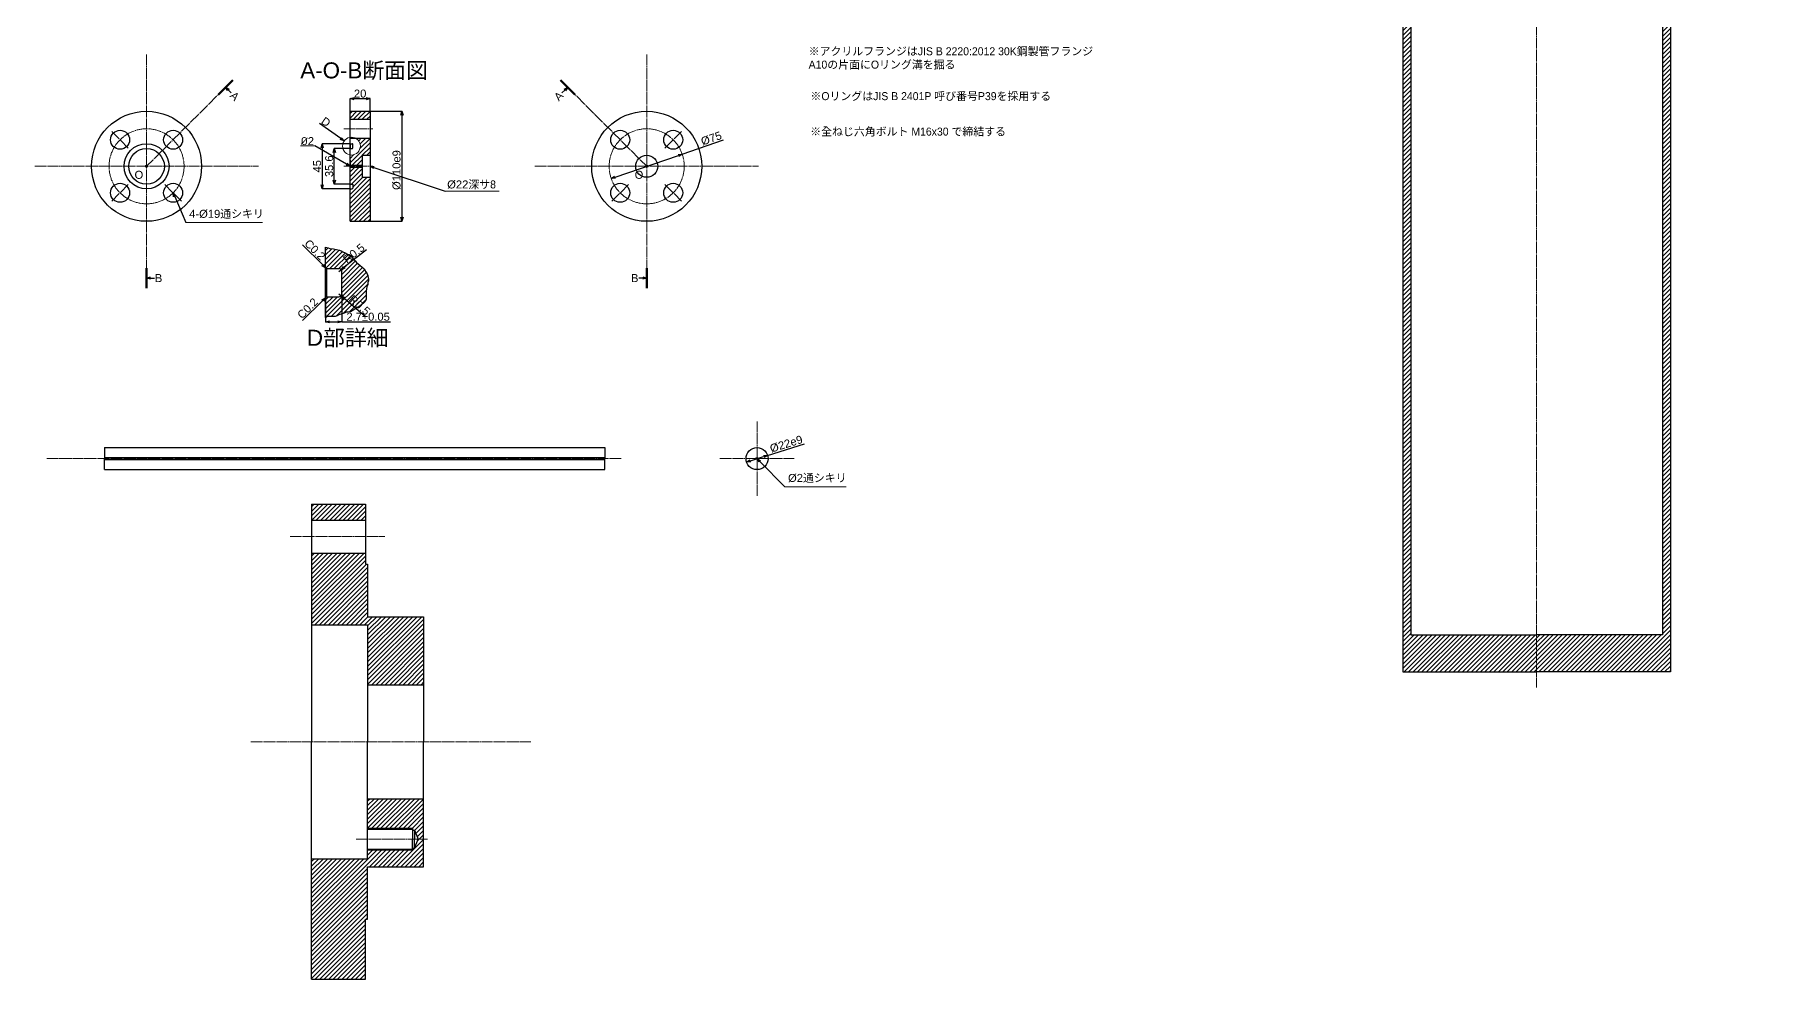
# Model space of a CAD drawing. Header units: millimetres. Extents: x -101 to 1677, y -1075 to 773.
# Drawn here: x -62 to 1677, y -1075 to -130 of the extents above; entities that cross this region are included whole.
import ezdxf

# ---------------------------------------------------------------- set-up
doc = ezdxf.new("R2010")
doc.units = ezdxf.units.MM
doc.linetypes.add('JIS_08_11', pattern=[12.8, 11, -0.6, 0.6, -0.6])
for name, color, linetype, lineweight in [('ACR Hatch', 7, 'Continuous', 13), ('ACR_BODY OUTER', 7, 'Continuous', 30), ('ACR_CENTER', 2, 'JIS_08_11', 13), ('ACR_Dim', 7, 'Continuous', 13), ('CHAN BODY OUTER', 7, 'Continuous', 30), ('CHAN Center', 2, 'JIS_08_11', 13), ('CHAN Dim', 7, 'Continuous', 13), ('Cster BODY OUTER', 7, 'Continuous', 30), ('Cster Center', 2, 'JIS_08_11', 13), ('Cster Hatch', 7, 'Continuous', 13), ('micel', 7, 'Continuous', 60), ('SUS_BODY OUTER', 7, 'Continuous', 30), ('SUS_Dim', 7, 'Continuous', 13), ('UPFlange BODY inner', 7, 'Continuous', 13), ('UPFlange BODY OUTER', 7, 'Continuous', 30), ('UPFlange Center', 2, 'JIS_08_11', 13), ('UPFlange Hatch', 7, 'Continuous', 13)]:
    doc.layers.add(name, color=color, linetype=linetype, lineweight=lineweight)
doc.styles.add('JIS Mechanical', font='arial.ttf', dxfattribs={"height": 8})
doc.styles.get("Standard").update_dxf_attribs({"font": 'arial.ttf'})
doc.dimstyles.new('JIS Mechanical', dxfattribs={"dimtxt": 8, "dimasz": 4, "dimexe": 0.18, "dimexo": 0, "dimgap": 1, "dimtad": 1, "dimdec": 4, "dimdsep": 46, "dimtxsty": 'Standard', "dimblk": 'OPEN30', "dimcen": 0.09, "dimadec": 0, "dimazin": 2, "dimtfac": 1, "dimtdec": 4, "dimtmove": 0, "dimatfit": 3, "dimfxl": 1, "dimtolj": 1, "dimtzin": 0, "dimarcsym": 0})
doc.dimstyles.new('JIS Mechanical ONE ARROW', dxfattribs={"dimtxt": 8, "dimasz": 4, "dimexe": 0, "dimexo": 0, "dimgap": 1, "dimtad": 1, "dimdec": 4, "dimzin": 0, "dimdsep": 46, "dimtxsty": 'Standard', "dimblk": 'OPEN30', "dimcen": 0.09, "dimsd2": 1, "dimadec": 0, "dimazin": 0, "dimtfac": 1, "dimtdec": 4, "dimtofl": 0, "dimtmove": 0, "dimatfit": 3, "dimfxl": 1, "dimtolj": 1, "dimtzin": 0, "dimarcsym": 0})
doc.dimstyles.new('JIS Mechanical ONE ARROW micel', dxfattribs={"dimtxt": 8, "dimasz": 4, "dimexe": 0, "dimexo": 0, "dimgap": 1, "dimtad": 0, "dimdec": 4, "dimzin": 0, "dimdsep": 46, "dimtxsty": 'Standard', "dimblk": 'OPEN30', "dimcen": 0.09, "dimsd2": 1, "dimadec": 0, "dimazin": 0, "dimtfac": 1, "dimtdec": 4, "dimtofl": 0, "dimtmove": 0, "dimatfit": 3, "dimfxl": 1, "dimtolj": 1, "dimtzin": 0, "dimarcsym": 0})

# ---------------------------------------------------------------- blocks, each defined once
blk = doc.blocks.new('_Open30')
at = {"color": 0, "linetype": 'ByBlock', "lineweight": -2}
for p, q in [((-1, 0.27), (0, 0)), ((0, 0), (-1, -0.27)), ((0, 0), (-1, 0))]:
    blk.add_line(p, q, dxfattribs=at)
blk = doc.blocks.new('*D8')
at = {"layer": 'ACR_Dim', "color": 0, "lineweight": -2, "transparency": 16777216}
for p, q in [((253.6, -243.9), (237.5, -243.9)), ((237.7, -275.5), (237.7, -247.9)), ((253.6, -279.5), (237.5, -279.5))]:
    blk.add_line(p, q, dxfattribs=at)
at = {"layer": 'Defpoints', "color": 0, "transparency": 16777216}
for p in [(237.7, -243.9), (253.6, -243.9), (253.6, -279.5)]:
    blk.add_point(p, dxfattribs=at)
at = {"layer": 'ACR_Dim', "color": 0, "lineweight": -2, "transparency": 16777216, "xscale": 4, "yscale": 4, "zscale": 4}
for p, rotation in [((237.7, -243.9), 90), ((237.7, -279.5), 270)]:
    blk.add_blockref('_Open30', p, dxfattribs=dict(at, rotation=rotation))
at = {"layer": 'ACR_Dim', "color": 0, "transparency": 16777216, "insert": (232.6, -261.7), "char_height": 8, "attachment_point": 5, "rotation": 90}
blk.add_mtext('\\A1;35.6', dxfattribs=at)
blk = doc.blocks.new('*D9')
at = {"layer": 'ACR_Dim', "color": 0, "lineweight": -2, "transparency": 16777216}
for p, q in [((253.6, -239.2), (225.4, -239.2)), ((225.6, -243.2), (225.6, -280.2)), ((253.6, -284.2), (225.4, -284.2))]:
    blk.add_line(p, q, dxfattribs=at)
at = {"layer": 'Defpoints', "color": 0, "transparency": 16777216}
for p in [(253.6, -239.2), (225.6, -284.2), (253.6, -284.2)]:
    blk.add_point(p, dxfattribs=at)
at = {"layer": 'ACR_Dim', "color": 0, "lineweight": -2, "transparency": 16777216, "xscale": 4, "yscale": 4, "zscale": 4}
for p, rotation in [((225.6, -239.2), 90), ((225.6, -284.2), 270)]:
    blk.add_blockref('_Open30', p, dxfattribs=dict(at, rotation=rotation))
at = {"layer": 'ACR_Dim', "color": 0, "transparency": 16777216, "insert": (220.5, -261.7), "char_height": 8, "attachment_point": 5, "rotation": 90}
blk.add_mtext('\\A1;45', dxfattribs=at)
blk = doc.blocks.new('*D11')
at = {"layer": 'ACR_Dim', "color": 0, "lineweight": -2, "transparency": 16777216}
for p, q in [((273.5, -206.7), (305.5, -206.7)), ((305.3, -210.7), (305.3, -312.7)), ((273.5, -316.7), (305.5, -316.7))]:
    blk.add_line(p, q, dxfattribs=at)
at = {"layer": 'Defpoints', "color": 0, "transparency": 16777216}
for p in [(273.5, -206.7), (273.5, -316.7), (305.3, -316.7)]:
    blk.add_point(p, dxfattribs=at)
at = {"layer": 'ACR_Dim', "color": 0, "lineweight": -2, "transparency": 16777216, "xscale": 4, "yscale": 4, "zscale": 4}
for p, rotation in [((305.3, -206.7), 90), ((305.3, -316.7), 270)]:
    blk.add_blockref('_Open30', p, dxfattribs=dict(at, rotation=rotation))
at = {"layer": 'ACR_Dim', "color": 0, "transparency": 16777216, "insert": (300, -265.5), "char_height": 8, "attachment_point": 5, "rotation": 90}
blk.add_mtext('\\A1;%%C110e9', dxfattribs=at)
blk = doc.blocks.new('*D19')
at = {"layer": 'ACR_Dim', "color": 0, "lineweight": -2, "transparency": 16777216}
for p, q in [((269.9, -345.3), (247.6, -362.7)), ((242.1, -367), (244.5, -365.2))]:
    blk.add_line(p, q, dxfattribs=at)
at = {"layer": 'Defpoints', "color": 0, "transparency": 16777216}
for p in [(242.1, -367), (244.5, -365.2)]:
    blk.add_point(p, dxfattribs=at)
at = {"layer": 'ACR_Dim', "color": 0, "lineweight": -2, "transparency": 16777216, "xscale": 4, "yscale": 4, "zscale": 4, "rotation": 218.1185814894565}
blk.add_blockref('_Open30', (244.5, -365.2), dxfattribs=at)
at = {"layer": 'ACR_Dim', "color": 0, "transparency": 16777216, "insert": (257.2, -348.8), "char_height": 8, "attachment_point": 5, "rotation": 38.1186}
blk.add_mtext('\\A1;R0.5', dxfattribs=at)
blk = doc.blocks.new('*D20')
at = {"layer": 'ACR_Dim', "color": 0, "lineweight": -2, "transparency": 16777216}
for p, q in [((242.1, -389.2), (244.4, -391.2)), ((268.8, -412.4), (247.4, -393.8))]:
    blk.add_line(p, q, dxfattribs=at)
at = {"layer": 'Defpoints', "color": 0, "transparency": 16777216}
for p in [(242.1, -389.2), (244.4, -391.2)]:
    blk.add_point(p, dxfattribs=at)
at = {"layer": 'ACR_Dim', "color": 0, "lineweight": -2, "transparency": 16777216, "xscale": 4, "yscale": 4, "zscale": 4, "rotation": 138.9950629943328}
blk.add_blockref('_Open30', (244.4, -391.2), dxfattribs=at)
at = {"layer": 'ACR_Dim', "color": 0, "transparency": 16777216, "insert": (262.9, -400.6), "char_height": 8, "attachment_point": 5, "rotation": 318.9951}
blk.add_mtext('\\A1;R0.5', dxfattribs=at)
blk = doc.blocks.new('*D21')
at = {"layer": 'ACR_Dim', "color": 0, "lineweight": -2, "transparency": 16777216}
blk.add_line((226.1, -360.4), (206, -340.2), dxfattribs=at)
at = {"layer": 'Defpoints', "color": 0, "transparency": 16777216}
for p in [(228.9, -363.2), (229.8, -364), (229.8, -364)]:
    blk.add_point(p, dxfattribs=at)
at = {"layer": 'ACR_Dim', "color": 0, "lineweight": -2, "transparency": 16777216, "xscale": 4, "yscale": 4, "zscale": 4, "rotation": 314.9999999999981}
blk.add_blockref('_Open30', (228.9, -363.2), dxfattribs=at)
at = {"layer": 'ACR_Dim', "color": 0, "transparency": 16777216, "insert": (218.3, -345.3), "char_height": 8, "attachment_point": 5, "rotation": 315}
blk.add_mtext('\\A1;C0.2', dxfattribs=at)
blk = doc.blocks.new('*D22')
at = {"layer": 'ACR_Dim', "color": 0, "lineweight": -2, "transparency": 16777216}
blk.add_line((226.1, -395.9), (206, -416), dxfattribs=at)
at = {"layer": 'Defpoints', "color": 0, "transparency": 16777216}
for p in [(228.9, -393.1), (229.8, -392.2), (229.8, -392.2)]:
    blk.add_point(p, dxfattribs=at)
at = {"layer": 'ACR_Dim', "color": 0, "lineweight": -2, "transparency": 16777216, "xscale": 4, "yscale": 4, "zscale": 4, "rotation": 45.00000000000192}
blk.add_blockref('_Open30', (228.9, -393.1), dxfattribs=at)
at = {"layer": 'ACR_Dim', "color": 0, "transparency": 16777216, "insert": (211, -403.8), "char_height": 8, "attachment_point": 5, "rotation": 45}
blk.add_mtext('\\A1;C0.2', dxfattribs=at)
blk = doc.blocks.new('*D23')
at = {"layer": 'ACR_Dim', "color": 0, "lineweight": -2, "transparency": 16777216}
for p, q in [((244.3, -234), (222.9, -219)), ((247.5, -236.4), (247.5, -236.4)), ((251.2, -239), (251.2, -238.9))]:
    blk.add_line(p, q, dxfattribs=at)
at = {"layer": 'Defpoints', "color": 0, "transparency": 16777216}
for p in [(247.5, -236.4), (251.2, -238.9), (251.2, -239)]:
    blk.add_point(p, dxfattribs=at)
at = {"layer": 'ACR_Dim', "color": 0, "lineweight": -2, "transparency": 16777216, "xscale": 4, "yscale": 4, "zscale": 4, "rotation": 324.8023336341653}
blk.add_blockref('_Open30', (247.5, -236.4), dxfattribs=at)
at = {"layer": 'ACR_Dim', "color": 0, "transparency": 16777216, "insert": (229.3, -217.4), "char_height": 8, "attachment_point": 5, "rotation": 324.8023}
blk.add_mtext('\\A1;D', dxfattribs=at)
blk = doc.blocks.new('*D24')
at = {"layer": 'ACR_Dim', "color": 0, "lineweight": -2, "transparency": 16777216}
for p, q in [((228.9, -376.3), (228.9, -417.5)), ((245.1, -389.2), (245.1, -417.5)), ((232.9, -417.3), (241.1, -417.3)), ((245.1, -417.3), (293.8, -417.3))]:
    blk.add_line(p, q, dxfattribs=at)
at = {"layer": 'Defpoints', "color": 0, "transparency": 16777216}
for p in [(228.9, -376.3), (245.1, -389.2), (245.1, -417.3)]:
    blk.add_point(p, dxfattribs=at)
at = {"layer": 'ACR_Dim', "color": 0, "lineweight": -2, "transparency": 16777216, "xscale": 4, "yscale": 4, "zscale": 4, "rotation": 180}
blk.add_blockref('_Open30', (228.9, -417.3), dxfattribs=at)
at = {"layer": 'ACR_Dim', "color": 0, "lineweight": -2, "transparency": 16777216, "xscale": 4, "yscale": 4, "zscale": 4}
blk.add_blockref('_Open30', (245.1, -417.3), dxfattribs=at)
at = {"layer": 'ACR_Dim', "color": 0, "transparency": 16777216, "insert": (271.5, -412.2), "char_height": 8, "attachment_point": 5}
blk.add_mtext('\\A1;2.7%%P0.05', dxfattribs=at)
blk = doc.blocks.new('*D25')
at = {"layer": 'ACR_Dim', "color": 0, "lineweight": -2, "transparency": 16777216}
for p, q in [((253.5, -206.7), (253.5, -194)), ((257.5, -194.1), (269.5, -194.1)), ((273.5, -206.7), (273.5, -194))]:
    blk.add_line(p, q, dxfattribs=at)
at = {"layer": 'Defpoints', "color": 0, "transparency": 16777216}
for p in [(253.5, -206.7), (273.5, -194.1), (273.5, -206.7)]:
    blk.add_point(p, dxfattribs=at)
at = {"layer": 'ACR_Dim', "color": 0, "lineweight": -2, "transparency": 16777216, "xscale": 4, "yscale": 4, "zscale": 4, "rotation": 180}
blk.add_blockref('_Open30', (253.5, -194.1), dxfattribs=at)
at = {"layer": 'ACR_Dim', "color": 0, "lineweight": -2, "transparency": 16777216, "xscale": 4, "yscale": 4, "zscale": 4}
blk.add_blockref('_Open30', (273.5, -194.1), dxfattribs=at)
at = {"layer": 'ACR_Dim', "color": 0, "transparency": 16777216, "insert": (263.5, -189.1), "char_height": 8, "attachment_point": 5}
blk.add_mtext('\\A1;20', dxfattribs=at)
blk = doc.blocks.new('*D31')
at = {"layer": 'ACR_Dim', "color": 0, "lineweight": -2, "transparency": 16777216}
for p, q in [((585.5, -249.6), (626.9, -235.3)), ((518.3, -272.6), (581.7, -250.9)), ((585.5, -249.6), (585.4, -249.4)), ((514.5, -273.9), (514.5, -273.8))]:
    blk.add_line(p, q, dxfattribs=at)
at = {"layer": 'Defpoints', "color": 0, "transparency": 16777216}
for p in [(585.5, -249.6), (585.5, -249.6), (514.5, -273.9)]:
    blk.add_point(p, dxfattribs=at)
at = {"layer": 'ACR_Dim', "color": 0, "lineweight": -2, "transparency": 16777216, "xscale": 4, "yscale": 4, "zscale": 4}
for p, rotation in [((585.5, -249.6), 18.95257292677258), ((514.5, -273.9), 198.9525729267725)]:
    blk.add_blockref('_Open30', p, dxfattribs=dict(at, rotation=rotation))
at = {"layer": 'ACR_Dim', "color": 0, "transparency": 16777216, "insert": (614.6, -233.9), "char_height": 8, "attachment_point": 5, "rotation": 18.9526}
blk.add_mtext('\\A1;%%C75', dxfattribs=at)
blk = doc.blocks.new('*D33')
at = {"layer": 'ACR_Dim', "color": 0, "lineweight": -2, "transparency": 16777216}
blk.add_line((78.1, -291.9), (89.3, -318), dxfattribs=at)
at = {"layer": 'Defpoints', "color": 0, "transparency": 16777216}
for p in [(76.5, -288.3), (82, -301.1), (82, -301.1)]:
    blk.add_point(p, dxfattribs=at)
at = {"layer": 'ACR_Dim', "color": 0, "lineweight": -2, "transparency": 16777216, "xscale": 4, "yscale": 4, "zscale": 4, "rotation": 113.2837966978065}
blk.add_blockref('_Open30', (76.5, -288.3), dxfattribs=at)
blk = doc.blocks.new('*D37')
at = {"layer": 'ACR_Dim', "color": 0, "lineweight": -2, "transparency": 16777216}
blk.add_line((277.3, -263), (348.5, -286.5), dxfattribs=at)
at = {"layer": 'Defpoints', "color": 0, "transparency": 16777216}
for p in [(273.5, -261.7), (342.8, -284.6), (342.8, -284.6)]:
    blk.add_point(p, dxfattribs=at)
at = {"layer": 'ACR_Dim', "color": 0, "lineweight": -2, "transparency": 16777216, "xscale": 4, "yscale": 4, "zscale": 4, "rotation": 161.7215137252378}
blk.add_blockref('_Open30', (273.5, -261.7), dxfattribs=at)
blk = doc.blocks.new('*D38')
at = {"layer": 'ACR_Dim', "color": 0, "lineweight": -2, "transparency": 16777216}
blk.add_line((131.8, -185.6), (134.7, -188.4), dxfattribs=at)
at = {"layer": 'Defpoints', "color": 0, "transparency": 16777216}
for p in [(127.6, -181.3), (127.6, -181.3), (129, -182.7)]:
    blk.add_point(p, dxfattribs=at)
at = {"layer": 'ACR_Dim', "color": 0, "lineweight": -2, "transparency": 16777216, "xscale": 4, "yscale": 4, "zscale": 4, "rotation": 134.9999999999991}
blk.add_blockref('_Open30', (129, -182.7), dxfattribs=at)
at = {"layer": 'ACR_Dim', "color": 0, "transparency": 16777216, "insert": (138, -191.7), "char_height": 8, "attachment_point": 5, "rotation": 315}
blk.add_mtext('\\A1;A', dxfattribs=at)
blk = doc.blocks.new('*D39')
at = {"layer": 'ACR_Dim', "color": 0, "lineweight": -2, "transparency": 16777216}
blk.add_line((54, -373.5), (58, -373.5), dxfattribs=at)
at = {"layer": 'Defpoints', "color": 0, "transparency": 16777216}
for p in [(47.2, -373.5), (47.2, -373.5), (50, -373.5)]:
    blk.add_point(p, dxfattribs=at)
at = {"layer": 'ACR_Dim', "color": 0, "lineweight": -2, "transparency": 16777216, "xscale": 4, "yscale": 4, "zscale": 4, "rotation": 180}
blk.add_blockref('_Open30', (50, -373.5), dxfattribs=at)
at = {"layer": 'ACR_Dim', "color": 0, "transparency": 16777216, "insert": (62, -373.5), "char_height": 8, "attachment_point": 5}
blk.add_mtext('\\A1;B', dxfattribs=at)
blk = doc.blocks.new('*D40')
at = {"layer": 'ACR_Dim', "color": 0, "lineweight": -2, "transparency": 16777216}
blk.add_line((468.2, -185.6), (465.3, -188.4), dxfattribs=at)
at = {"layer": 'Defpoints', "color": 0, "transparency": 16777216}
for p in [(471, -182.7), (472.4, -181.3), (472.4, -181.3)]:
    blk.add_point(p, dxfattribs=at)
at = {"layer": 'ACR_Dim', "color": 0, "lineweight": -2, "transparency": 16777216, "xscale": 4, "yscale": 4, "zscale": 4, "rotation": 45.00000000000056}
blk.add_blockref('_Open30', (471, -182.7), dxfattribs=at)
at = {"layer": 'ACR_Dim', "color": 0, "transparency": 16777216, "insert": (462, -191.7), "char_height": 8, "attachment_point": 5, "rotation": 45}
blk.add_mtext('\\A1;A', dxfattribs=at)
blk = doc.blocks.new('*D41')
at = {"layer": 'ACR_Dim', "color": 0, "lineweight": -2, "transparency": 16777216}
blk.add_line((546, -373.5), (542, -373.5), dxfattribs=at)
at = {"layer": 'Defpoints', "color": 0, "transparency": 16777216}
for p in [(550, -373.5), (552.8, -373.5), (552.8, -373.5)]:
    blk.add_point(p, dxfattribs=at)
at = {"layer": 'ACR_Dim', "color": 0, "lineweight": -2, "transparency": 16777216, "xscale": 4, "yscale": 4, "zscale": 4}
blk.add_blockref('_Open30', (550, -373.5), dxfattribs=at)
at = {"layer": 'ACR_Dim', "color": 0, "transparency": 16777216, "insert": (538, -373.5), "char_height": 8, "attachment_point": 5}
blk.add_mtext('\\A1;B', dxfattribs=at)
blk = doc.blocks.new('*D44')
at = {"layer": 'CHAN Dim', "color": 0, "lineweight": -2, "transparency": 16777216}
for p, q in [((653.6, -556.1), (666.9, -552)), ((670.8, -550.8), (670.7, -550.6)), ((670.8, -550.8), (707.6, -539.3)), ((649.8, -557.3), (649.7, -557.1))]:
    blk.add_line(p, q, dxfattribs=at)
at = {"layer": 'Defpoints', "color": 0, "transparency": 16777216}
for p in [(670.8, -550.8), (670.8, -550.8), (649.8, -557.3)]:
    blk.add_point(p, dxfattribs=at)
at = {"layer": 'CHAN Dim', "color": 0, "lineweight": -2, "transparency": 16777216, "xscale": 4, "yscale": 4, "zscale": 4}
for p, rotation in [((649.8, -557.3), 197.2801032596638), ((670.8, -550.8), 17.28010325966379)]:
    blk.add_blockref('_Open30', p, dxfattribs=dict(at, rotation=rotation))
at = {"layer": 'CHAN Dim', "color": 0, "transparency": 16777216, "insert": (689.5, -539.4), "char_height": 8, "attachment_point": 5, "rotation": 17.2801}
blk.add_mtext('\\A1;%%C22e9', dxfattribs=at)
blk = doc.blocks.new('*D45')
at = {"layer": 'Defpoints', "color": 0, "transparency": 16777216}
for p in [(660.3, -554), (677.2, -571.2), (677.2, -571.2)]:
    blk.add_point(p, dxfattribs=at)
at = {"layer": 'SUS_Dim', "color": 0, "lineweight": -2, "transparency": 16777216}
blk.add_line((663.1, -556.9), (688, -582.1), dxfattribs=at)
at = {"layer": 'SUS_Dim', "color": 0, "lineweight": -2, "transparency": 16777216, "xscale": 4, "yscale": 4, "zscale": 4, "rotation": 134.6656930719425}
blk.add_blockref('_Open30', (660.3, -554), dxfattribs=at)
blk = doc.blocks.new('*D50')
at = {"layer": 'Defpoints', "color": 0, "transparency": 16777216}
for p in [(234.4, -250.7), (234.4, -250.7), (253.5, -261.7)]:
    blk.add_point(p, dxfattribs=at)
at = {"layer": 'SUS_Dim', "color": 0, "lineweight": -2, "transparency": 16777216}
blk.add_line((250, -259.7), (218.2, -241.4), dxfattribs=at)
at = {"layer": 'SUS_Dim', "color": 0, "lineweight": -2, "transparency": 16777216, "xscale": 4, "yscale": 4, "zscale": 4, "rotation": 329.9999999999999}
blk.add_blockref('_Open30', (253.5, -261.7), dxfattribs=at)

msp = doc.modelspace()

# ---------------------------------------------------------------- hatches: boundary and pattern name
at = {"layer": 'ACR Hatch'}
h = msp.add_hatch(dxfattribs=at)
h.set_pattern_fill('ANSI31', color=256)
h.paths.add_polyline_path([(273.47732, -214.7464), (273.47732, -206.7464), (253.47732, -206.7464), (253.47732, -214.7464)])
h = msp.add_hatch(dxfattribs=at)
h.set_pattern_fill('ANSI31', color=256)
h.paths.add_polyline_path([(271.90595, -374.65402), (271.47986, -372.95054), (271.05378, -371.03415), (270.41465, -369.11776), (269.13639, -367.20134), (267.43205, -364.43321), (265.08858, -362.30388), (263.38424, -360.81334), (261.67986, -359.32283), (259.97552, -358.04521), (258.48422, -356.34176), (256.99292, -354.63828), (255.50162, -352.93483), (254.22336, -351.23135), (252.51902, -349.95376), (250.81468, -349.5279), (248.47121, -348.25031), (246.34078, -347.18563), (244.63644, -346.33389), (242.9321, -345.69509), (239.9495, -345.05629), (236.75386, -344.4175), (233.13209, -343.7787), (231.42775, -343.35284), (228.9367, -342.73038), (228.9367, -363.19062), (229.7827, -364.03662), (242.1367, -364.03662, -0.4142135624), (245.1367, -367.03662), (245.1367, -389.23662, -0.4142135624), (242.1367, -392.23662), (229.7827, -392.23662), (228.9367, -393.08262), (228.9367, -413.07209), (229.29732, -412.98197), (231.00166, -411.91732), (238.67124, -411.91732), (240.58863, -411.27852), (242.29297, -410.42678), (247.406, -408.51039), (249.53642, -407.65865), (251.24076, -407.44571), (253.79728, -407.2328), (256.35379, -405.9552), (258.05813, -404.67758), (259.97552, -403.39999), (263.38424, -401.27065), (265.30163, -399.99306), (267.00597, -398.50252), (268.49727, -396.79907), (269.56248, -394.66974), (269.56248, -386.57826), (269.98857, -384.23601), (270.20161, -382.10668), (271.05378, -379.97734), (271.26682, -378.06095), (271.90595, -376.35747)])
h.paths.add_polyline_path([(251.29777, -363.93584), (273.01724, -346.89423), (262.84078, -333.92437), (241.12131, -350.96599)], flags=9)
h.paths.add_polyline_path([(246.91041, -397.64803), (267.74418, -415.76171), (278.56083, -403.32075), (257.72705, -385.20707)], flags=9)
at = {"layer": 'CHAN Dim'}
h = msp.add_hatch(dxfattribs=at)
h.set_pattern_fill('ANSI31', color=256)
h.paths.add_polyline_path([(265.47732, -250.7464), (273.47732, -250.7464), (273.47732, -233.7464), (259.12485, -233.7464, -0.2724427947), (263.71487, -241.54496, -0.4583330435), (253.47732, -250.3671), (253.47732, -260.7464), (265.47732, -260.7464)])
h.paths.add_polyline_path([(273.47732, -272.7464), (265.47732, -272.7464), (265.47732, -262.7464), (253.47732, -262.7464), (253.47732, -279.4054), (253.61832, -279.5464), (255.67732, -279.5464, -0.4142135624), (256.17732, -280.0464), (256.17732, -283.7464, -0.4142135624), (255.67732, -284.2464), (253.61832, -284.2464), (253.47732, -284.3874), (253.47732, -316.7464), (273.47732, -316.7464)])
at = {"layer": 'Cster Hatch'}
h = msp.add_hatch(dxfattribs=at)
h.set_pattern_fill('ANSI31', color=256)
h.paths.add_polyline_path([(1565.36882, 114.65638), (1617.16882, 114.65638), (1617.16882, 124.65638), (1573.36882, 124.65638), (1573.36882, 138.65638, -0.4142135624), (1613.36882, 178.65638), (1628.16882, 178.65638), (1628.16882, 232.65638), (1617.16882, 232.65638), (1617.16882, 234.65638), (1565.36882, 234.65638)])
h.paths.add_polyline_path([(1661.16882, 178.65638), (1677.16882, 178.65638), (1677.16882, 232.65638), (1661.16882, 232.65638)])
h.paths.add_polyline_path([(1617.16882, 24.65638), (1617.16882, 34.65638), (1565.36882, 34.65638), (1565.36882, -730.34362), (1439.66882, -730.34362), (1439.66882, -767.34362), (1573.36882, -767.34362), (1573.36882, 24.65638)])
h = msp.add_hatch(dxfattribs=at)
h.set_pattern_fill('ANSI31', color=256)
h.paths.add_polyline_path([(1439.66882, -767.34362), (1439.66882, -730.34362), (1313.96882, -730.34362), (1313.96882, 34.65638), (1262.16882, 34.65638), (1262.16882, 24.65638), (1305.96882, 24.65638), (1305.96882, -767.34362)])
at = {"layer": 'UPFlange Hatch'}
h = msp.add_hatch(dxfattribs=at)
h.set_pattern_fill('ANSI31', color=256)
h.paths.add_polyline_path([(270.9368, -962.06522), (326.9368, -962.06522), (326.9368, -934.56522), (321.4009, -934.56522), (317.9368, -943.56522), (315.9368, -943.56522), (315.9368, -945.56522), (270.9368, -945.56522), (270.9368, -954.06522), (214.9368, -954.06522), (214.9368, -1074.56522), (268.9368, -1074.56522), (268.9368, -1014.56522), (270.9368, -1014.56522)])
h.paths.add_polyline_path([(326.9368, -894.06522), (270.9368, -894.06522), (270.9368, -923.56522), (315.9368, -923.56522), (315.9368, -925.56522), (317.9368, -925.56522), (321.4009, -934.56522), (326.9368, -934.56522)])
h.paths.add_polyline_path([(326.9368, -712.06522), (270.9368, -712.06522), (270.9368, -659.56522), (268.9368, -659.56522), (268.9368, -648.56522), (214.9368, -648.56522), (214.9368, -720.06522), (270.9368, -720.06522), (270.9368, -780.06522), (326.9368, -780.06522)])
h.paths.add_polyline_path([(268.9368, -599.56522), (214.9368, -599.56522), (214.9368, -615.56522), (268.9368, -615.56522)])

# ---------------------------------------------------------------- linework, layer by layer
at = {"layer": 'ACR_BODY OUTER'}
for p, q in [((253.47732, -206.7464), (273.47732, -206.7464)), ((253.47732, -316.7464), (253.47732, -206.7464)), ((273.47732, -206.7464), (273.47732, -316.7464)), ((253.47732, -214.7464), (273.47732, -214.7464)), ((253.47732, -233.7464), (273.47732, -233.7464)), ((253.47732, -239.1054), (253.61832, -239.2464)), ((253.61832, -239.2464), (255.67732, -239.2464)), ((253.61832, -239.2464), (253.61832, -243.9464)), ((256.17732, -243.4464), (256.17732, -239.7464)), ((253.47732, -244.0874), (253.61832, -243.9464)), ((253.47732, -260.7464), (265.47732, -260.7464)), ((253.61832, -243.9464), (255.67732, -243.9464)), ((265.47732, -250.7464), (273.47732, -250.7464)), ((265.47732, -250.7464), (265.47732, -272.7464)), ((253.47732, -262.7464), (265.47732, -262.7464)), ((265.47732, -272.7464), (273.47732, -272.7464)), ((253.47732, -279.4054), (253.61832, -279.5464)), ((253.47732, -284.3874), (253.61832, -284.2464)), ((253.61832, -279.5464), (255.67732, -279.5464)), ((253.61832, -284.2464), (253.61832, -279.5464)), ((253.61832, -284.2464), (255.67732, -284.2464)), ((256.17732, -280.0464), (256.17732, -283.7464)), ((253.47732, -316.7464), (273.47732, -316.7464)), ((228.9367, -363.19062), (228.9367, -342.73038)), ((228.9367, -363.19062), (229.7827, -364.03662)), ((228.9367, -393.08262), (228.9367, -363.19062)), ((229.7827, -364.03662), (242.1367, -364.03662)), ((229.7827, -364.03662), (229.7827, -392.23662)), ((245.1367, -389.23662), (245.1367, -367.03662)), ((228.9367, -393.08262), (229.7827, -392.23662)), ((228.9367, -413.07209), (228.9367, -393.08262)), ((229.7827, -392.23662), (242.1367, -392.23662))]:
    msp.add_line(p, q, dxfattribs=at)
msp.add_lwpolyline([(228.9367, -342.73038), (231.42775, -343.35284), (233.13209, -343.7787), (236.75386, -344.4175), (239.9495, -345.05629), (242.9321, -345.69509), (244.63644, -346.33389), (246.34078, -347.18563), (248.47121, -348.25031), (250.81468, -349.5279), (252.51902, -349.95376), (254.22336, -351.23135), (255.50162, -352.93483), (256.99292, -354.63828), (258.48422, -356.34176), (259.97552, -358.04521), (261.67986, -359.32283), (263.38424, -360.81334), (265.08858, -362.30388), (267.43205, -364.43321), (269.13639, -367.20134), (270.41465, -369.11776), (271.05378, -371.03415), (271.47986, -372.95054), (271.90595, -374.65402), (271.90595, -376.35747), (271.26682, -378.06095), (271.05378, -379.97734), (270.20161, -382.10668), (269.98857, -384.23601), (269.56248, -386.57826), (269.56248, -394.66974), (268.49727, -396.79907), (267.00597, -398.50252), (265.30163, -399.99306), (263.38424, -401.27065), (259.97552, -403.39999), (258.05813, -404.67758), (256.35379, -405.9552), (253.79728, -407.2328), (251.24076, -407.44571), (249.53642, -407.65865), (247.406, -408.51039), (242.29297, -410.42678), (240.58863, -411.27852), (238.67124, -411.91732), (231.00166, -411.91732), (229.29732, -412.98197), (228.9367, -413.07209)], dxfattribs=at)
for centre, radius in [((50, -261.7464), 55), ((550, -261.7464), 55), ((23.4835, -235.2299), 9.5), ((76.5165, -235.2299), 9.5), ((523.4835, -235.2299), 9.5), ((576.5165, -235.2299), 9.5), ((50, -261.7464), 22.5), ((50, -261.7464), 17.8), ((50, -261.7464), 1), ((550, -261.7464), 11), ((550, -261.7464), 1), ((23.4835, -288.26291), 9.5), ((76.5165, -288.26291), 9.5), ((523.4835, -288.26291), 9.5), ((576.5165, -288.26291), 9.5)]:
    msp.add_circle(centre, radius, dxfattribs=at)
for centre, radius, start, end in [((255.67732, -239.7464), 0.5, 0, 90), ((255.67732, -243.4464), 0.5, 270, 0), ((255.67732, -280.0464), 0.5, 0, 90), ((255.67732, -283.7464), 0.5, 270, 0), ((242.1367, -367.03662), 3, 0, 90), ((242.1367, -389.23662), 3, 270, 0)]:
    msp.add_arc(centre, radius, start, end, dxfattribs=at)
at = {"layer": 'ACR_CENTER'}
for p, q in [((50, -150), (50, -373.4928)), ((550, -150), (550, -373.4928)), ((129.01664, -182.72976), (50, -261.7464)), ((470.98336, -182.72976), (550, -261.7464)), ((247.17165, -224.2464), (276.3202, -224.2464)), ((31.74326, -243.48966), (15.22373, -226.97013)), ((568.25674, -243.48966), (584.77627, -226.97013)), ((-61.7464, -261.7464), (161.7464, -261.7464)), ((247.17165, -261.7464), (276.3202, -261.7464)), ((438.2536, -261.7464), (661.7464, -261.7464)), ((31.74326, -280.00314), (15.22373, -296.52267)), ((68.25674, -280.00314), (84.77627, -296.52267)), ((531.74326, -280.00314), (515.22373, -296.52267)), ((568.25674, -280.00314), (584.77627, -296.52267))]:
    msp.add_line(p, q, dxfattribs=at)
for centre in [(50, -261.7464), (550, -261.7464)]:
    msp.add_circle(centre, 37.5, dxfattribs=at)
at = {"layer": 'ACR_Dim'}
for p, q in [((348.47931, -286.5197), (402.51735, -286.5197)), ((89.32087, -318.01747), (165.99844, -318.01747))]:
    msp.add_line(p, q, dxfattribs=at)
msp.add_circle((254.79488, -241.54496), 8.91999, dxfattribs=at)
at = {"layer": 'CHAN BODY OUTER'}
for p, q in [((8.00249, -543.03294), (508.00249, -543.03294)), ((8.00249, -543.03294), (8.00249, -554.03294)), ((8.00249, -553.03294), (508.00249, -553.03294)), ((8.00249, -565.03294), (8.00249, -554.03294)), ((8.00249, -555.03294), (508.00249, -555.03294)), ((508.00249, -543.03294), (508.00249, -554.03294)), ((508.00249, -565.03294), (508.00249, -554.03294)), ((8.00249, -565.03294), (508.00249, -565.03294))]:
    msp.add_line(p, q, dxfattribs=at)
for radius in [11, 1]:
    msp.add_circle((660.26386, -554.03294), radius, dxfattribs=at)
at = {"layer": 'CHAN Center'}
for p, q in [((660.26386, -591.2609), (660.26386, -516.80499)), ((-49.67673, -554.03294), (524.39901, -554.03294)), ((623.0359, -554.03294), (697.49181, -554.03294))]:
    msp.add_line(p, q, dxfattribs=at)
at = {"layer": 'Cster BODY OUTER'}
for p, q in [((1313.96882, 234.65638), (1313.96882, -730.34362)), ((1565.36882, 234.65638), (1565.36882, -730.34362)), ((1305.96882, 24.65638), (1305.96882, -767.34362)), ((1573.36882, 24.65638), (1573.36882, -767.34362)), ((1313.96882, -730.34362), (1439.66882, -730.34362)), ((1565.36882, -730.34362), (1439.66882, -730.34362)), ((1305.96882, -767.34362), (1439.66882, -767.34362)), ((1573.36882, -767.34362), (1439.66882, -767.34362))]:
    msp.add_line(p, q, dxfattribs=at)
at = {"layer": 'Cster Center'}
msp.add_line((1439.66882, 276.73525), (1439.66882, -782.83575), dxfattribs=at)
at = {"layer": 'micel'}
for p, q in [((136.08771, -175.6587), (121.94557, -189.80083)), ((463.91229, -175.6587), (478.05443, -189.80083)), ((50, -363.4928), (50, -383.4928)), ((550, -363.4928), (550, -383.4928))]:
    msp.add_line(p, q, dxfattribs=at)
at = {"layer": 'SUS_BODY OUTER'}
msp.add_line((253.47732, -255.4804), (253.47732, -261.7464), dxfattribs=at)
at = {"layer": 'SUS_Dim'}
for p, q in [((218.24036, -241.40233), (204.02093, -241.40233)), ((688.01447, -582.1093), (749.5537, -582.1093))]:
    msp.add_line(p, q, dxfattribs=at)
at = {"layer": 'UPFlange BODY inner'}
for p, q in [((270.9368, -923.56522), (315.9368, -923.56522)), ((270.9368, -945.56522), (315.9368, -945.56522))]:
    msp.add_line(p, q, dxfattribs=at)
at = {"layer": 'UPFlange BODY OUTER'}
for p, q in [((214.9368, -599.56522), (268.9368, -599.56522)), ((214.9368, -599.56522), (214.9368, -837.06522)), ((268.9368, -599.56522), (268.9368, -659.56522)), ((214.9368, -615.56522), (268.9368, -615.56522)), ((214.9368, -648.56522), (268.9368, -648.56522)), ((268.9368, -659.56522), (270.9368, -659.56522)), ((270.9368, -659.56522), (270.9368, -712.06522)), ((270.9368, -712.06522), (326.9368, -712.06522)), ((326.9368, -712.06522), (326.9368, -837.06522)), ((214.9368, -720.06522), (270.9368, -720.06522)), ((270.9368, -720.06522), (270.9368, -837.06522)), ((270.9368, -780.06522), (326.9368, -780.06522)), ((214.9368, -1074.56522), (214.9368, -837.06522)), ((270.9368, -954.06522), (270.9368, -837.06522)), ((326.9368, -962.06522), (326.9368, -837.06522)), ((270.9368, -894.06522), (326.9368, -894.06522)), ((270.9368, -924.51242), (315.9368, -924.51242)), ((315.9368, -923.56522), (315.9368, -934.56522)), ((315.9368, -925.56522), (317.9368, -925.56522)), ((315.9368, -945.56522), (315.9368, -934.56522)), ((317.9368, -925.56522), (321.4009, -934.56522)), ((317.9368, -925.56522), (317.9368, -934.56522)), ((317.9368, -943.56522), (321.4009, -934.56522)), ((317.9368, -943.56522), (317.9368, -934.56522)), ((214.9368, -954.06522), (270.9368, -954.06522)), ((270.9368, -944.61802), (315.9368, -944.61802)), ((315.9368, -943.56522), (317.9368, -943.56522)), ((270.9368, -962.06522), (326.9368, -962.06522)), ((270.9368, -1014.56522), (270.9368, -962.06522)), ((268.9368, -1014.56522), (270.9368, -1014.56522)), ((268.9368, -1074.56522), (268.9368, -1014.56522)), ((214.9368, -1074.56522), (268.9368, -1074.56522))]:
    msp.add_line(p, q, dxfattribs=at)
at = {"layer": 'UPFlange Center'}
for p, q in [((193.70518, -632.06522), (288.30042, -632.06522)), ((154.33467, -837.06522), (434.258, -837.06522)), ((259.57274, -934.56522), (331.0035, -934.56522))]:
    msp.add_line(p, q, dxfattribs=at)

# ---------------------------------------------------------------- texts
at = {"layer": 'ACR_Dim', "char_height": 8, "attachment_point": 1, "style": 'JIS Mechanical'}
for s, width, gutter_width, heights, insert in [('{\\fGulim|b0|i0|c129|p50;※アクリルフランジはJIS B 2220:2012 30K鋼製管フランジA10の片面にOリング溝を掘る}', 285.5656957, 12.5, [75.08938], (711.87776, -142.75247)), ('{\\fGulim|b0|i0|c129|p50;※\\fGulim|b0|i0|c128|p50;OリングはJIS B 2401P 呼び番\\fMS PGothic|b0|i0|c128|p50;号\\fGulim|b0|i0|c128|p50;P39を採用する}', 285.5656957, 12.5, [75.08938], (713.68391, -187.59338)), ('{\\fGulim|b0|i0|c129|p50;※\\fGulim|b0|i0|c128|p50;全ねじ六角ボルト\\fMS PGothic|b0|i0|c128|p50; M16x30 で締結する}', 285.5656957, 12.5, [75.08938], (713.43684, -223.05317)), ('O', 24.2991491, 40, [0], (37.98171, -266.25156)), ('%%C22{\\fMS PGothic|b0|i0|c128|p50;深サ8}', 117.301573, 12.5, [0], (350.51793, -275.90006)), ('O', 24.2991491, 40, [0], (537.98171, -266.25156)), ('4-%%C19{\\fMS PGothic|b0|i0|c128|p50;通シキリ}', 117.301573, 12.5, [0], (92.6069, -305.26053))]:
    msp.add_mtext_dynamic_manual_height_columns(s, width=width, gutter_width=gutter_width, heights=heights, dxfattribs=dict(at, insert=insert))
at = {"layer": 'ACR_Dim', "insert": (210.29038, -425.17452), "char_height": 16, "attachment_point": 1}
msp.add_mtext_dynamic_manual_height_columns('D{\\fMS PGothic|b0|i0|c128|p50;部詳細}', width=221.836558, gutter_width=12.5, heights=[0], dxfattribs=at)
at = {"layer": 'SUS_Dim', "insert": (203.65355, -157.82858), "char_height": 16, "attachment_point": 1}
msp.add_mtext_dynamic_manual_height_columns('A-O-B{\\fMS PGothic|b0|i0|c128|p50;断面図}', width=221.836558, gutter_width=12.5, heights=[0], dxfattribs=at)
at = {"layer": 'SUS_Dim', "char_height": 8, "style": 'JIS Mechanical'}
for s, width, insert, attachment_point in [('{\\fISOCPEUR|b0|i0|c0|p34;%%C}2', 95.467012, (217.34778, -232.56232), 3), ('%%C2{\\fMS PGothic|b0|i0|c128|p50;通シキリ}', 117.301573, (691.3005, -569.35236), 1)]:
    msp.add_mtext_dynamic_manual_height_columns(s, width=width, gutter_width=12.5, heights=[0], dxfattribs=dict(at, insert=insert, attachment_point=attachment_point))

# ---------------------------------------------------------------- dimensions: what is measured, and where the dimension line sits
at = {"layer": 'ACR_Dim'}
for p1, p2, text, dimstyle, picture, middle in [((129.01664, -182.72976), (127.57565, -181.28878), 'A', 'JIS Mechanical ONE ARROW micel', '*D38', (138.02188, -191.735)), ((470.98336, -182.72976), (472.42435, -181.28878), 'A', 'JIS Mechanical ONE ARROW micel', '*D40', (461.97812, -191.735)), ((228.9367, -363.19062), (229.7827, -364.03662), 'C0.2', 'JIS Mechanical ONE ARROW', '*D21', (218.26354, -345.25346)), ((50, -373.4928), (47.18797, -373.4928), 'B', 'JIS Mechanical ONE ARROW micel', '*D39', (62.02046, -373.4928)), ((550, -373.4928), (552.81203, -373.4928), 'B', 'JIS Mechanical ONE ARROW micel', '*D41', (537.97954, -373.4928)), ((228.9367, -393.08262), (229.7827, -392.23662), 'C0.2', 'JIS Mechanical ONE ARROW', '*D22', (210.99953, -403.75579))]:
    dim = msp.add_aligned_dim(p1=p1, p2=p2, distance=0, text=text, dimstyle=dimstyle, dxfattribs=at)
    dim.commit()
    dim.dimension.update_dxf_attribs({"geometry": picture, "text_midpoint": middle})
dim = msp.add_linear_dim(base=(273.47732, -194.13612), p1=(253.47732, -206.7464), p2=(273.47732, -206.7464), dimstyle='JIS Mechanical', dxfattribs=at)
dim.commit()
dim.dimension.update_dxf_attribs({"geometry": '*D25', "text_midpoint": (263.47732, -189.05154)})
for base, p1, p2, angle, text, dimstyle, picture, middle, dimtype in [((305.28697, -316.7464), (273.47732, -206.7464), (273.47732, -316.7464), 90, '%%C<>e9', 'JIS Mechanical', '*D11', (305.28697, -265.45421), 160), ((251.20136, -238.9378), (247.50575, -236.40349), (251.16724, -238.98616), 324.80233363, 'D', 'JIS Mechanical ONE ARROW', '*D23', (226.42494, -221.46147), 161), ((585.46704, -249.56695), (514.53296, -273.92585), (585.46704, -249.56695), 18.95257293, '%%C<>', 'JIS Mechanical', '*D31', (616.35864, -238.95871), 161), ((342.78205, -284.63788), (273.47732, -261.7464), (342.78205, -284.63788), 341.72151373, ' ', 'JIS Mechanical ONE ARROW', '*D37', (347.52976, -286.20606), 161), ((82.04196, -301.10286), (76.5165, -288.26291), (82.04196, -301.10286), 293.2837967, ' ', 'JIS Mechanical ONE ARROW', '*D33', (88.92558, -317.09891), 161)]:
    dim = msp.add_linear_dim(base=base, p1=p1, p2=p2, angle=angle, text=text, dimstyle=dimstyle, dxfattribs=at)
    dim.commit()
    dim.dimension.update_dxf_attribs({"geometry": picture, "text_midpoint": middle, "dimtype": dimtype})
for base, p1, p2, picture, middle in [((225.60724, -284.2464), (253.61832, -239.2464), (253.61832, -284.2464), '*D9', (220.53903, -261.7464)), ((237.65456, -243.9464), (253.61832, -279.5464), (253.61832, -243.9464), '*D8', (232.56725, -261.7464))]:
    dim = msp.add_linear_dim(base=base, p1=p1, p2=p2, angle=90, dimstyle='JIS Mechanical', dxfattribs=at)
    dim.commit()
    dim.dimension.update_dxf_attribs({"geometry": picture, "text_midpoint": middle})
for center, mpoint, picture, middle in [((242.1367, -367.03662), (244.49691, -365.18475), '*D19', (257.20349, -348.75197)), ((242.1367, -389.23662), (244.40066, -391.205), '*D20', (262.93588, -400.58258))]:
    dim = msp.add_radius_dim(center=center, mpoint=mpoint, text='R0.5', dimstyle='JIS Mechanical', dxfattribs=at)
    dim.commit()
    dim.dimension.update_dxf_attribs({"geometry": picture, "text_midpoint": middle})
dim = msp.add_linear_dim(base=(245.1367, -417.28085), p1=(228.9367, -376.29854), p2=(245.1367, -389.23662), text='2.7%%P0.05', dimstyle='JIS Mechanical', dxfattribs=at)
dim.commit()
dim.dimension.update_dxf_attribs({"geometry": '*D24', "text_midpoint": (271.46003, -412.19626)})
at = {"layer": 'CHAN Dim'}
dim = msp.add_linear_dim(base=(670.76736, -550.76547), p1=(649.76035, -557.30042), p2=(670.76736, -550.76547), angle=17.28010326, text='%%C<>e9', dimstyle='JIS Mechanical', dxfattribs=at)
dim.commit()
dim.dimension.update_dxf_attribs({"geometry": '*D44', "text_midpoint": (691.1113, -544.43678), "dimtype": 161})
at = {"layer": 'SUS_Dim'}
for base, p1, p2, angle, picture, middle in [((234.39653, -250.7301), (253.47732, -261.7464), (234.39653, -250.7301), 150, '*D50', (219.10638, -241.90233)), ((677.19482, -571.16265), (660.26386, -554.03294), (677.19482, -571.16265), 314.66569307, '*D45', (687.3115, -581.39808))]:
    dim = msp.add_linear_dim(base=base, p1=p1, p2=p2, angle=angle, text=' ', dimstyle='JIS Mechanical ONE ARROW', dxfattribs=at)
    dim.commit()
    dim.dimension.update_dxf_attribs({"geometry": picture, "text_midpoint": middle, "dimtype": 161})

doc.saveas('drawing.dxf')
